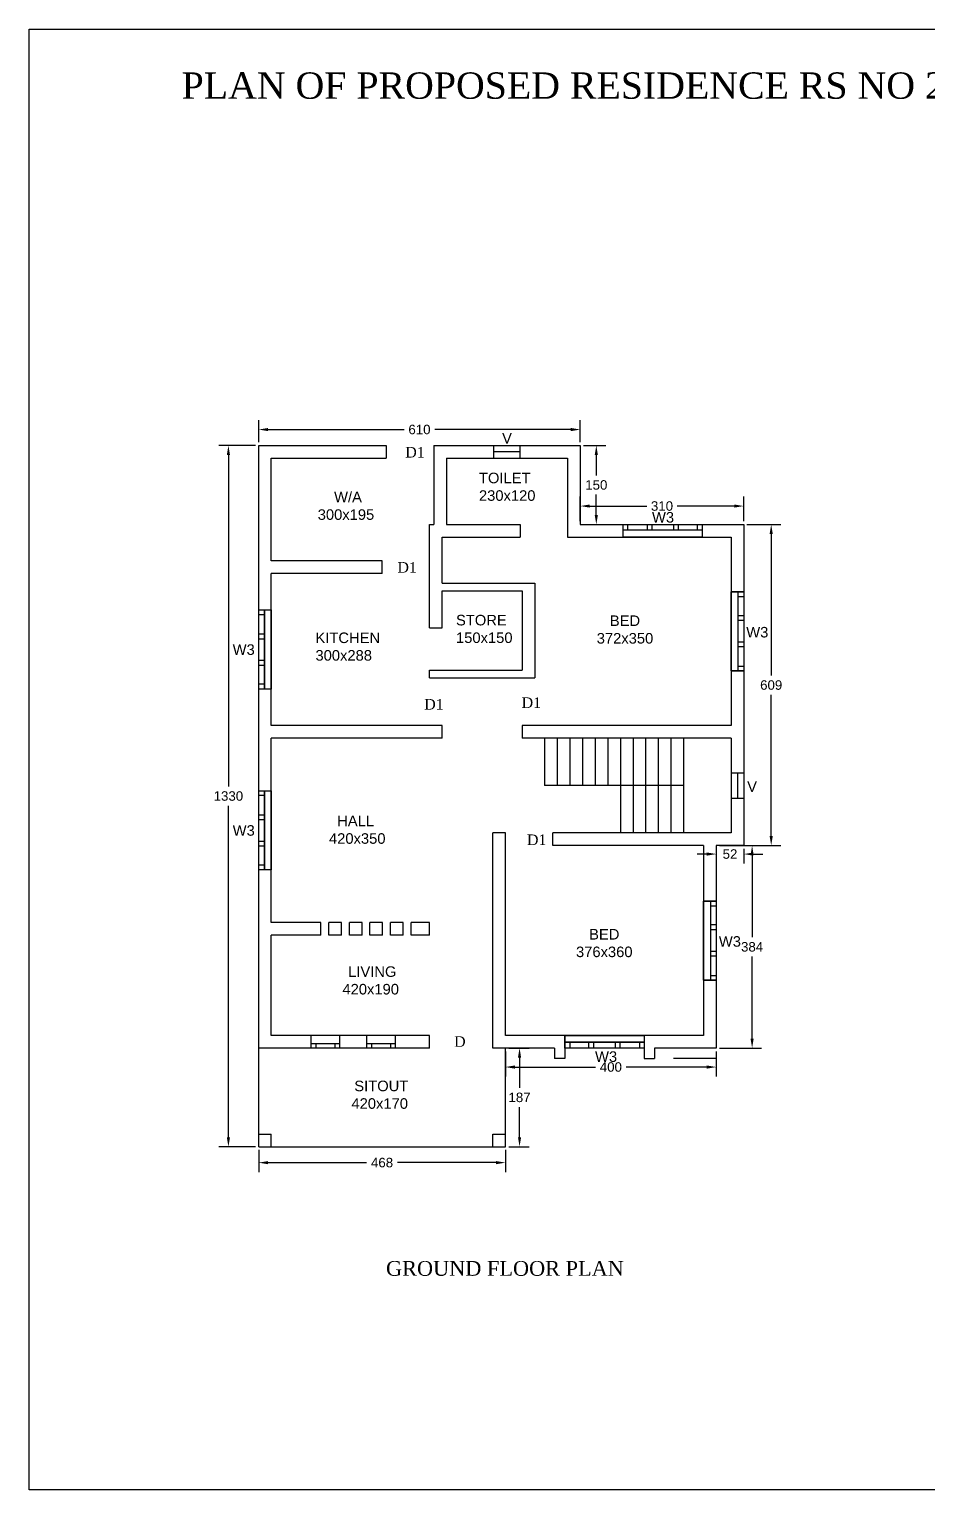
# Model space of a CAD drawing. Header units: inches. Extents: x -2903 to 3367, y -161 to 1064.
# Drawn here: x -230.15 to -213.1, y 782 to 809.7 of the extents above; entities that cross this region are included whole.
import ezdxf

# ---------------------------------------------------------------- set-up
doc = ezdxf.new("R2010")
doc.units = ezdxf.units.IN
doc.header["$MEASUREMENT"] = 0
doc.layers.add('--plan', color=7, linetype='Continuous')
doc.styles.add('SA', font='times.ttf')
doc.styles.get("Standard").update_dxf_attribs({"font": 'arial.ttf'})
doc.dimstyles.get("Standard").update_dxf_attribs({"dimtxt": 0.18, "dimasz": 0.18, "dimexe": 0.18, "dimexo": 0.0625, "dimgap": 0.09, "dimtad": 0, "dimtih": 1, "dimtoh": 1, "dimdec": 0, "dimlfac": 100, "dimzin": 0, "dimdsep": 46, "dimtxsty": 'Standard', "dimcen": 0.09, "dimadec": 0, "dimazin": 0, "dimtfac": 1, "dimtdec": 0, "dimtofl": 0, "dimtmove": 0, "dimatfit": 3, "dimfxl": 1, "dimtolj": 1, "dimtzin": 0, "dimarcsym": 0})

# ---------------------------------------------------------------- blocks, each defined once
blk = doc.blocks.new('*D160')
at = {"color": 0, "lineweight": -2, "transparency": 16777216}
for p, q in [((-225.857, 801.809), (-226.548, 801.809)), ((-226.368, 801.629), (-226.368, 795.341)), ((-226.368, 788.689), (-226.368, 794.977)), ((-225.857, 788.509), (-226.548, 788.509))]:
    blk.add_line(p, q, dxfattribs=at)
at = {"color": 0, "transparency": 16777216}
for points in [[(-226.398, 801.629), (-226.338, 801.629), (-226.368, 801.809)], [(-226.398, 788.689), (-226.338, 788.689), (-226.368, 788.509)]]:
    blk.add_solid(points, dxfattribs=at)
at = {"layer": 'Defpoints', "color": 0, "transparency": 16777216}
for p in [(-225.794, 801.809), (-226.368, 788.509), (-225.794, 788.509)]:
    blk.add_point(p, dxfattribs=at)
at = {"color": 0, "transparency": 16777216, "insert": (-226.368, 795.159), "char_height": 0.18, "attachment_point": 5}
blk.add_mtext('\\A1;1330', dxfattribs=at)
blk = doc.blocks.new('*D161')
at = {"color": 0, "lineweight": -2, "transparency": 16777216}
for p, q in [((-225.794, 801.872), (-225.794, 802.29)), ((-219.694, 801.872), (-219.694, 802.29)), ((-225.614, 802.11), (-223.033, 802.11)), ((-219.874, 802.11), (-222.455, 802.11))]:
    blk.add_line(p, q, dxfattribs=at)
at = {"color": 0, "transparency": 16777216}
for points in [[(-225.614, 802.14), (-225.614, 802.08), (-225.794, 802.11)], [(-219.874, 802.14), (-219.874, 802.08), (-219.694, 802.11)]]:
    blk.add_solid(points, dxfattribs=at)
at = {"layer": 'Defpoints', "color": 0, "transparency": 16777216}
for p in [(-219.694, 802.11), (-225.794, 801.809), (-219.694, 801.809)]:
    blk.add_point(p, dxfattribs=at)
at = {"color": 0, "transparency": 16777216, "insert": (-222.744, 802.11), "char_height": 0.18, "attachment_point": 5}
blk.add_mtext('\\A1;610', dxfattribs=at)
blk = doc.blocks.new('*D162')
at = {"color": 0, "lineweight": -2, "transparency": 16777216}
for p, q in [((-219.632, 801.809), (-219.21, 801.809)), ((-219.39, 801.629), (-219.39, 801.241)), ((-219.39, 800.489), (-219.39, 800.877)), ((-219.632, 800.309), (-219.21, 800.309))]:
    blk.add_line(p, q, dxfattribs=at)
at = {"color": 0, "transparency": 16777216}
for points in [[(-219.42, 801.629), (-219.36, 801.629), (-219.39, 801.809)], [(-219.42, 800.489), (-219.36, 800.489), (-219.39, 800.309)]]:
    blk.add_solid(points, dxfattribs=at)
at = {"layer": 'Defpoints', "color": 0, "transparency": 16777216}
for p in [(-219.694, 801.809), (-219.694, 800.309), (-219.39, 800.309)]:
    blk.add_point(p, dxfattribs=at)
at = {"color": 0, "transparency": 16777216, "insert": (-219.39, 801.059), "char_height": 0.18, "attachment_point": 5}
blk.add_mtext('\\A1;150', dxfattribs=at)
blk = doc.blocks.new('*D163')
at = {"color": 0, "lineweight": -2, "transparency": 16777216}
for p, q in [((-219.694, 800.372), (-219.694, 800.839)), ((-216.594, 800.372), (-216.594, 800.839)), ((-219.514, 800.659), (-218.433, 800.659)), ((-216.774, 800.659), (-217.856, 800.659))]:
    blk.add_line(p, q, dxfattribs=at)
at = {"color": 0, "transparency": 16777216}
for points in [[(-219.514, 800.689), (-219.514, 800.629), (-219.694, 800.659)], [(-216.774, 800.689), (-216.774, 800.629), (-216.594, 800.659)]]:
    blk.add_solid(points, dxfattribs=at)
at = {"layer": 'Defpoints', "color": 0, "transparency": 16777216}
for p in [(-216.594, 800.659), (-219.694, 800.309), (-216.594, 800.309)]:
    blk.add_point(p, dxfattribs=at)
at = {"color": 0, "transparency": 16777216, "insert": (-218.144, 800.659), "char_height": 0.18, "attachment_point": 5}
blk.add_mtext('\\A1;310', dxfattribs=at)
blk = doc.blocks.new('*D164')
at = {"color": 0, "lineweight": -2, "transparency": 16777216}
for p, q in [((-216.532, 800.309), (-215.893, 800.309)), ((-216.073, 800.129), (-216.073, 797.446)), ((-216.073, 794.399), (-216.073, 797.082)), ((-216.532, 794.219), (-215.893, 794.219))]:
    blk.add_line(p, q, dxfattribs=at)
at = {"color": 0, "transparency": 16777216}
for points in [[(-216.103, 800.129), (-216.043, 800.129), (-216.073, 800.309)], [(-216.103, 794.399), (-216.043, 794.399), (-216.073, 794.219)]]:
    blk.add_solid(points, dxfattribs=at)
at = {"layer": 'Defpoints', "color": 0, "transparency": 16777216}
for p in [(-216.594, 800.309), (-216.594, 794.219), (-216.073, 794.219)]:
    blk.add_point(p, dxfattribs=at)
at = {"color": 0, "transparency": 16777216, "insert": (-216.073, 797.264), "char_height": 0.18, "attachment_point": 5}
blk.add_mtext('\\A1;609', dxfattribs=at)
blk = doc.blocks.new('*D165')
at = {"color": 0, "lineweight": -2, "transparency": 16777216}
for p, q in [((-217.294, 794.059), (-217.474, 794.059)), ((-217.114, 794.157), (-217.114, 793.879)), ((-216.594, 794.157), (-216.594, 793.879)), ((-216.414, 794.059), (-216.234, 794.059))]:
    blk.add_line(p, q, dxfattribs=at)
at = {"color": 0, "transparency": 16777216}
for points in [[(-217.294, 794.089), (-217.294, 794.029), (-217.114, 794.059)], [(-216.414, 794.089), (-216.414, 794.029), (-216.594, 794.059)]]:
    blk.add_solid(points, dxfattribs=at)
at = {"layer": 'Defpoints', "color": 0, "transparency": 16777216}
for p in [(-217.114, 794.219), (-216.594, 794.219), (-217.114, 794.059)]:
    blk.add_point(p, dxfattribs=at)
at = {"color": 0, "transparency": 16777216, "insert": (-216.854, 794.059), "char_height": 0.18, "attachment_point": 5}
blk.add_mtext('\\A1;52', dxfattribs=at)
blk = doc.blocks.new('*D166')
at = {"color": 0, "lineweight": -2, "transparency": 16777216}
for p, q in [((-217.052, 794.219), (-216.255, 794.219)), ((-216.435, 794.039), (-216.435, 792.481)), ((-216.435, 790.559), (-216.435, 792.117)), ((-217.052, 790.379), (-216.255, 790.379))]:
    blk.add_line(p, q, dxfattribs=at)
at = {"color": 0, "transparency": 16777216}
for points in [[(-216.465, 794.039), (-216.405, 794.039), (-216.435, 794.219)], [(-216.465, 790.559), (-216.405, 790.559), (-216.435, 790.379)]]:
    blk.add_solid(points, dxfattribs=at)
at = {"layer": 'Defpoints', "color": 0, "transparency": 16777216}
for p in [(-217.114, 794.219), (-217.114, 790.379), (-216.435, 790.379)]:
    blk.add_point(p, dxfattribs=at)
at = {"color": 0, "transparency": 16777216, "insert": (-216.435, 792.299), "char_height": 0.18, "attachment_point": 5}
blk.add_mtext('\\A1;384', dxfattribs=at)
blk = doc.blocks.new('*D167')
at = {"color": 0, "lineweight": -2, "transparency": 16777216}
for p, q in [((-221.114, 790.317), (-221.114, 789.84)), ((-217.114, 790.317), (-217.114, 789.84)), ((-220.934, 790.02), (-219.407, 790.02)), ((-217.294, 790.02), (-218.822, 790.02))]:
    blk.add_line(p, q, dxfattribs=at)
at = {"color": 0, "transparency": 16777216}
for points in [[(-220.934, 790.05), (-220.934, 789.99), (-221.114, 790.02)], [(-217.294, 790.05), (-217.294, 789.99), (-217.114, 790.02)]]:
    blk.add_solid(points, dxfattribs=at)
at = {"layer": 'Defpoints', "color": 0, "transparency": 16777216}
for p in [(-221.114, 790.379), (-217.114, 790.379), (-221.114, 790.02)]:
    blk.add_point(p, dxfattribs=at)
at = {"color": 0, "transparency": 16777216, "insert": (-219.114, 790.02), "char_height": 0.18, "attachment_point": 5}
blk.add_mtext('\\A1;400', dxfattribs=at)
blk = doc.blocks.new('*D168')
at = {"color": 0, "lineweight": -2, "transparency": 16777216}
for p, q in [((-221.052, 790.379), (-220.666, 790.379)), ((-220.846, 790.199), (-220.846, 789.626)), ((-220.846, 788.689), (-220.846, 789.262)), ((-221.052, 788.509), (-220.666, 788.509))]:
    blk.add_line(p, q, dxfattribs=at)
at = {"color": 0, "transparency": 16777216}
for points in [[(-220.876, 790.199), (-220.816, 790.199), (-220.846, 790.379)], [(-220.876, 788.689), (-220.816, 788.689), (-220.846, 788.509)]]:
    blk.add_solid(points, dxfattribs=at)
at = {"layer": 'Defpoints', "color": 0, "transparency": 16777216}
for p in [(-221.114, 790.379), (-221.114, 788.509), (-220.846, 788.509)]:
    blk.add_point(p, dxfattribs=at)
at = {"color": 0, "transparency": 16777216, "insert": (-220.846, 789.444), "char_height": 0.18, "attachment_point": 5}
blk.add_mtext('\\A1;187', dxfattribs=at)
blk = doc.blocks.new('*D159')
at = {"color": 0, "lineweight": -2, "transparency": 16777216}
for p, q in [((-225.794, 788.447), (-225.794, 788.027)), ((-221.114, 788.447), (-221.114, 788.027)), ((-225.614, 788.207), (-223.747, 788.207)), ((-221.294, 788.207), (-223.162, 788.207))]:
    blk.add_line(p, q, dxfattribs=at)
at = {"color": 0, "transparency": 16777216}
for points in [[(-225.614, 788.237), (-225.614, 788.177), (-225.794, 788.207)], [(-221.294, 788.237), (-221.294, 788.177), (-221.114, 788.207)]]:
    blk.add_solid(points, dxfattribs=at)
at = {"layer": 'Defpoints', "color": 0, "transparency": 16777216}
for p in [(-225.794, 788.509), (-221.114, 788.509), (-221.114, 788.207)]:
    blk.add_point(p, dxfattribs=at)
at = {"color": 0, "transparency": 16777216, "insert": (-223.454, 788.207), "char_height": 0.18, "attachment_point": 5}
blk.add_mtext('\\A1;468', dxfattribs=at)

msp = doc.modelspace()

# ---------------------------------------------------------------- linework, layer by layer
at = {"layer": '--plan', "ltscale": 0.1}
for p, q in [((-218.88, 800.069), (-218.88, 800.309)), ((-218.88, 800.069), (-218.88, 800.289)), ((-218.79, 800.199), (-218.79, 800.309)), ((-218.79, 800.199), (-218.79, 800.289)), ((-218.425, 800.309), (-218.425, 800.199)), ((-218.425, 800.289), (-218.425, 800.199)), ((-218.335, 800.309), (-218.335, 800.199)), ((-218.335, 800.289), (-218.335, 800.199)), ((-217.925, 800.309), (-217.925, 800.199)), ((-217.925, 800.289), (-217.925, 800.199)), ((-217.835, 800.309), (-217.835, 800.199)), ((-217.835, 800.289), (-217.835, 800.199)), ((-217.47, 800.199), (-217.47, 800.309)), ((-217.38, 800.309), (-217.38, 800.069)), ((-217.38, 800.199), (-218.88, 800.199)), ((-217.38, 800.069), (-218.88, 800.069)), ((-216.834, 799.034), (-216.834, 797.534)), ((-216.594, 799.034), (-216.834, 799.034)), ((-216.704, 799.034), (-216.704, 797.534)), ((-216.704, 798.944), (-216.594, 798.944)), ((-225.794, 798.689), (-225.554, 798.689)), ((-225.684, 798.599), (-225.794, 798.599)), ((-225.684, 798.689), (-225.684, 797.189)), ((-225.554, 798.689), (-225.554, 797.189)), ((-216.614, 798.579), (-216.704, 798.579)), ((-216.594, 798.579), (-216.704, 798.579)), ((-216.614, 798.489), (-216.704, 798.489)), ((-216.594, 798.489), (-216.704, 798.489)), ((-225.794, 798.234), (-225.684, 798.234)), ((-225.794, 798.234), (-225.684, 798.234)), ((-225.794, 798.144), (-225.684, 798.144)), ((-225.774, 798.144), (-225.684, 798.144)), ((-216.614, 798.079), (-216.704, 798.079)), ((-216.594, 798.079), (-216.704, 798.079)), ((-216.614, 797.989), (-216.704, 797.989)), ((-216.594, 797.989), (-216.704, 797.989)), ((-225.794, 797.734), (-225.684, 797.734)), ((-225.794, 797.644), (-225.684, 797.644)), ((-225.774, 797.734), (-225.684, 797.734)), ((-225.774, 797.644), (-225.684, 797.644)), ((-216.834, 797.534), (-216.614, 797.534)), ((-216.834, 797.534), (-216.594, 797.534)), ((-216.704, 797.624), (-216.614, 797.624)), ((-216.704, 797.624), (-216.594, 797.624)), ((-225.684, 797.279), (-225.794, 797.279)), ((-225.684, 797.279), (-225.774, 797.279)), ((-225.554, 797.189), (-225.794, 797.189)), ((-225.554, 797.189), (-225.774, 797.189)), ((-225.794, 795.259), (-225.554, 795.259)), ((-225.684, 795.169), (-225.794, 795.169)), ((-225.684, 795.259), (-225.684, 793.759)), ((-225.554, 795.259), (-225.554, 793.759)), ((-225.794, 794.804), (-225.684, 794.804)), ((-225.794, 794.804), (-225.684, 794.804)), ((-225.794, 794.714), (-225.684, 794.714)), ((-225.774, 794.714), (-225.684, 794.714)), ((-225.794, 794.304), (-225.684, 794.304)), ((-225.794, 794.214), (-225.684, 794.214)), ((-225.774, 794.304), (-225.684, 794.304)), ((-225.774, 794.214), (-225.684, 794.214)), ((-225.684, 793.849), (-225.794, 793.849)), ((-225.554, 793.759), (-225.794, 793.759)), ((-225.684, 793.849), (-225.774, 793.849)), ((-225.554, 793.759), (-225.774, 793.759)), ((-217.354, 793.169), (-217.354, 791.669)), ((-217.114, 793.169), (-217.354, 793.169)), ((-217.224, 793.169), (-217.224, 791.669)), ((-217.224, 793.079), (-217.114, 793.079)), ((-217.134, 792.714), (-217.224, 792.714)), ((-217.114, 792.714), (-217.224, 792.714)), ((-217.134, 792.624), (-217.224, 792.624)), ((-217.114, 792.624), (-217.224, 792.624)), ((-217.134, 792.214), (-217.224, 792.214)), ((-217.114, 792.214), (-217.224, 792.214)), ((-217.134, 792.124), (-217.224, 792.124)), ((-217.114, 792.124), (-217.224, 792.124)), ((-217.354, 791.669), (-217.134, 791.669)), ((-217.354, 791.669), (-217.114, 791.669)), ((-217.224, 791.759), (-217.134, 791.759)), ((-217.224, 791.759), (-217.114, 791.759)), ((-224.798, 790.379), (-224.798, 790.619)), ((-224.253, 790.379), (-224.253, 790.619)), ((-224.253, 790.379), (-224.253, 790.619)), ((-223.745, 790.379), (-223.745, 790.619)), ((-223.2, 790.379), (-223.2, 790.619)), ((-223.2, 790.379), (-223.2, 790.619)), ((-219.984, 790.619), (-218.484, 790.619)), ((-219.984, 790.379), (-219.984, 790.619)), ((-218.484, 790.619), (-218.484, 790.399)), ((-218.484, 790.619), (-218.484, 790.379)), ((-224.798, 790.469), (-224.253, 790.469)), ((-224.708, 790.469), (-224.708, 790.379)), ((-224.343, 790.379), (-224.343, 790.469)), ((-224.343, 790.379), (-224.343, 790.469)), ((-223.745, 790.469), (-223.2, 790.469)), ((-223.655, 790.469), (-223.655, 790.379)), ((-223.29, 790.379), (-223.29, 790.469)), ((-223.29, 790.379), (-223.29, 790.469)), ((-219.984, 790.489), (-218.484, 790.489)), ((-219.894, 790.489), (-219.894, 790.379)), ((-219.529, 790.379), (-219.529, 790.489)), ((-219.529, 790.379), (-219.529, 790.489)), ((-219.439, 790.399), (-219.439, 790.489)), ((-219.439, 790.379), (-219.439, 790.489)), ((-219.029, 790.399), (-219.029, 790.489)), ((-219.029, 790.379), (-219.029, 790.489)), ((-218.939, 790.399), (-218.939, 790.489)), ((-218.939, 790.379), (-218.939, 790.489)), ((-218.574, 790.489), (-218.574, 790.399)), ((-218.574, 790.489), (-218.574, 790.379))]:
    msp.add_line(p, q, dxfattribs=at)
for p, q in [((-225.794, 788.509), (-225.794, 801.809)), ((-225.794, 801.809), (-223.374, 801.809)), ((-223.374, 801.809), (-223.374, 801.569)), ((-222.474, 801.809), (-219.694, 801.809)), ((-222.474, 801.809), (-222.474, 800.309)), ((-221.334, 801.569), (-221.334, 801.809)), ((-220.834, 801.689), (-221.334, 801.689)), ((-220.834, 801.569), (-220.834, 801.809)), ((-219.694, 801.809), (-219.694, 800.309)), ((-225.554, 799.619), (-225.554, 801.569)), ((-225.554, 801.569), (-223.374, 801.569)), ((-222.234, 801.569), (-219.934, 801.569)), ((-222.234, 801.569), (-222.234, 800.309)), ((-219.934, 801.569), (-219.934, 800.069)), ((-222.554, 798.349), (-222.554, 800.309)), ((-222.554, 800.309), (-222.474, 800.309)), ((-222.234, 800.309), (-220.834, 800.309)), ((-220.834, 800.309), (-220.834, 800.069)), ((-219.694, 800.309), (-216.594, 800.309)), ((-216.594, 800.309), (-216.594, 794.219)), ((-222.314, 799.199), (-222.314, 800.069)), ((-222.314, 800.069), (-220.834, 800.069)), ((-219.934, 800.069), (-216.834, 800.069)), ((-216.834, 800.069), (-216.834, 796.499)), ((-223.454, 799.619), (-225.554, 799.619)), ((-223.454, 799.379), (-223.454, 799.619)), ((-225.554, 796.499), (-225.554, 799.379)), ((-223.454, 799.379), (-225.554, 799.379)), ((-222.314, 799.199), (-220.554, 799.199)), ((-220.554, 799.199), (-220.554, 797.399)), ((-222.314, 798.349), (-222.314, 799.049)), ((-222.314, 799.049), (-220.794, 799.049)), ((-220.794, 799.049), (-220.794, 797.549)), ((-222.554, 798.349), (-222.314, 798.349)), ((-222.554, 797.399), (-222.554, 797.549)), ((-222.554, 797.549), (-220.794, 797.549)), ((-222.554, 797.399), (-220.554, 797.399)), ((-222.314, 796.499), (-225.554, 796.499)), ((-222.314, 796.259), (-222.314, 796.499)), ((-220.794, 796.499), (-220.794, 796.259)), ((-216.834, 796.499), (-220.794, 796.499)), ((-225.554, 792.759), (-225.554, 796.259)), ((-222.314, 796.259), (-225.554, 796.259)), ((-216.834, 796.259), (-220.794, 796.259)), ((-220.374, 796.259), (-220.374, 795.359)), ((-220.134, 796.259), (-220.134, 795.359)), ((-219.894, 796.259), (-219.894, 795.359)), ((-219.654, 796.259), (-219.654, 795.359)), ((-219.414, 796.259), (-219.414, 795.359)), ((-219.174, 796.259), (-219.174, 795.359)), ((-218.934, 796.259), (-218.934, 794.459)), ((-218.694, 796.259), (-218.694, 794.459)), ((-218.454, 796.259), (-218.454, 794.459)), ((-218.214, 796.259), (-218.214, 794.459)), ((-217.974, 796.259), (-217.974, 794.459)), ((-217.734, 796.259), (-217.734, 794.459)), ((-216.834, 796.259), (-216.834, 794.459)), ((-216.834, 795.599), (-216.594, 795.599)), ((-216.714, 795.599), (-216.714, 795.119)), ((-217.734, 795.359), (-220.374, 795.359)), ((-216.834, 795.119), (-216.594, 795.119)), ((-221.354, 790.379), (-221.354, 794.459)), ((-221.114, 794.459), (-221.354, 794.459)), ((-221.114, 790.619), (-221.114, 794.459)), ((-220.214, 794.219), (-220.214, 794.459)), ((-216.834, 794.459), (-220.214, 794.459)), ((-217.354, 794.219), (-220.214, 794.219)), ((-217.354, 794.219), (-217.354, 790.619)), ((-216.594, 794.219), (-217.114, 794.219)), ((-217.114, 794.219), (-217.114, 790.379)), ((-224.614, 792.759), (-225.554, 792.759)), ((-225.554, 790.619), (-225.554, 792.519)), ((-224.614, 792.519), (-225.554, 792.519)), ((-224.614, 792.519), (-224.614, 792.759)), ((-224.464, 792.519), (-224.464, 792.759)), ((-224.224, 792.759), (-224.464, 792.759)), ((-224.224, 792.519), (-224.464, 792.519)), ((-224.224, 792.519), (-224.224, 792.759)), ((-224.074, 792.519), (-224.074, 792.759)), ((-223.834, 792.759), (-224.074, 792.759)), ((-223.834, 792.519), (-224.074, 792.519)), ((-223.834, 792.519), (-223.834, 792.759)), ((-223.684, 792.519), (-223.684, 792.759)), ((-223.444, 792.759), (-223.684, 792.759)), ((-223.444, 792.519), (-223.684, 792.519)), ((-223.444, 792.519), (-223.444, 792.759)), ((-223.294, 792.519), (-223.294, 792.759)), ((-223.054, 792.759), (-223.294, 792.759)), ((-223.054, 792.519), (-223.294, 792.519)), ((-223.054, 792.519), (-223.054, 792.759)), ((-222.904, 792.519), (-222.904, 792.759)), ((-222.554, 792.759), (-222.904, 792.759)), ((-222.554, 792.519), (-222.904, 792.519)), ((-222.554, 792.519), (-222.554, 792.759)), ((-222.554, 790.619), (-225.554, 790.619)), ((-222.554, 790.379), (-222.554, 790.619)), ((-217.354, 790.619), (-221.114, 790.619)), ((-219.984, 790.619), (-219.984, 790.179)), ((-218.484, 790.619), (-218.484, 790.179)), ((-222.554, 790.379), (-225.794, 790.379)), ((-220.184, 790.379), (-221.354, 790.379)), ((-221.114, 788.509), (-221.114, 790.379)), ((-220.184, 790.379), (-220.184, 790.179)), ((-218.484, 790.379), (-219.984, 790.379)), ((-217.114, 790.379), (-218.284, 790.379)), ((-218.284, 790.379), (-218.284, 790.179)), ((-219.984, 790.179), (-220.184, 790.179)), ((-218.484, 790.179), (-218.284, 790.179)), ((-217.114, 790.179), (-217.927, 790.179)), ((-225.794, 788.749), (-225.554, 788.749)), ((-225.554, 788.509), (-225.554, 788.749)), ((-221.354, 788.749), (-221.114, 788.749)), ((-221.354, 788.509), (-221.354, 788.749)), ((-225.794, 788.509), (-221.114, 788.509))]:
    msp.add_line(p, q)
msp.add_lwpolyline([(-190.146, 809.703), (-190.146, 782.003), (-230.146, 782.003), (-230.146, 809.703)], close=True)
for points in [[(-216.834, 799.034), (-216.594, 799.034), (-216.594, 797.534), (-216.834, 797.534), (-216.834, 799.034)], [(-225.554, 797.189), (-225.794, 797.189), (-225.794, 798.689), (-225.554, 798.689), (-225.554, 797.189), (-225.684, 797.189), (-225.684, 798.689), (-225.684, 798.599), (-225.794, 798.599)], [(-225.554, 793.759), (-225.794, 793.759), (-225.794, 795.259), (-225.554, 795.259), (-225.554, 793.759), (-225.684, 793.759), (-225.684, 795.259), (-225.684, 795.169), (-225.794, 795.169)], [(-217.354, 793.169), (-217.114, 793.169), (-217.114, 791.669), (-217.354, 791.669), (-217.354, 793.169)], [(-218.484, 790.619), (-218.484, 790.379), (-219.984, 790.379), (-219.984, 790.619), (-218.484, 790.619), (-218.484, 790.489), (-219.984, 790.489), (-219.894, 790.489), (-219.894, 790.379)]]:
    msp.add_lwpolyline(points)

# ---------------------------------------------------------------- texts
at = {"layer": '--plan', "ltscale": 0.1, "attachment_point": 1, "style": 'SA'}
for s, insert, char_height, width in [('D1', (-223.013, 801.78), 0.2, 0.23555), ('D1', (-223.162, 799.597), 0.2, 0.23555), ('D1', (-222.654, 797), 0.2, 0.23555), ('D1', (-220.806, 797.031), 0.2, 0.23555), ('D1', (-220.705, 794.431), 0.2, 0.23555), ('D', (-222.087, 790.604), 0.2, 0.23555), ('GROUND FLOOR PLAN', (-223.379, 786.341), 0.28, 17.51749)]:
    msp.add_mtext(s, dxfattribs=dict(at, insert=insert, char_height=char_height, width=width))
at = {"color": 6, "insert": (-227.444, 808.884), "char_height": 0.5, "width": 140.24854, "attachment_point": 1, "style": 'SA'}
msp.add_mtext('\\A1;{\\C256; PLAN OF PROPOSED RESIDENCE RS NO 211/1 AT EDAYUR PANCHAYATH}', dxfattribs=at)
at = {"char_height": 0.2, "width": 1.42076, "attachment_point": 1}
for s, insert in [('V', (-221.177, 802.045)), ('W3', (-218.334, 800.546)), ('W3', (-216.546, 798.367)), ('W3', (-226.287, 798.037)), ('V', (-216.529, 795.438)), ('W3', (-226.287, 794.607)), ('W3', (-217.066, 792.502)), ('W3', (-219.414, 790.318))]:
    msp.add_mtext(s, dxfattribs=dict(at, insert=insert))
at = {"char_height": 0.2, "attachment_point": 1}
for s, insert in [('TOILET    230x120', (-221.616, 801.292)), ('    W/A    300x195', (-224.674, 800.931)), ('STORE    150x150', (-222.051, 798.596)), ('\\pxqc;BED\\P372x350', (-219.645, 798.585)), ('KITCHEN\\P300x288', (-224.717, 798.261)), ('     HALL\\P   420x350', (-224.693, 794.788)), ('\\pxqc;BED\\P376x360', (-220.038, 792.638)), ('\\pxqc;LIVING\\P\\pq*;   420x190', (-224.438, 791.93)), ('\\pxqc;SITOUT\\P\\pq*;   420x170', (-224.267, 789.762))]:
    msp.add_mtext_dynamic_manual_height_columns(s, width=1.59803, gutter_width=1, heights=[0], dxfattribs=dict(at, insert=insert))

# ---------------------------------------------------------------- dimensions: what is measured, and where the dimension line sits
for base, p1, p2, picture, middle in [((-219.694, 802.11), (-225.794, 801.809), (-219.694, 801.809), '*D161', (-222.744, 802.11)), ((-216.594, 800.659), (-219.694, 800.309), (-216.594, 800.309), '*D163', (-218.144, 800.659)), ((-217.114, 794.059), (-216.594, 794.219), (-217.114, 794.219), '*D165', (-216.854, 794.059)), ((-221.114, 790.02), (-217.114, 790.379), (-221.114, 790.379), '*D167', (-219.114, 790.02)), ((-221.114, 788.207), (-225.794, 788.509), (-221.114, 788.509), '*D159', (-223.454, 788.207))]:
    dim = msp.add_linear_dim(base=base, p1=p1, p2=p2, dimstyle='Standard')
    dim.commit()
    dim.dimension.update_dxf_attribs({"geometry": picture, "text_midpoint": middle})
for base, p1, p2, picture, middle in [((-226.368, 788.509), (-225.794, 801.809), (-225.794, 788.509), '*D160', (-226.368, 795.159)), ((-219.39, 800.309), (-219.694, 801.809), (-219.694, 800.309), '*D162', (-219.39, 801.059)), ((-216.073, 794.219), (-216.594, 800.309), (-216.594, 794.219), '*D164', (-216.073, 797.264)), ((-216.435, 790.379), (-217.114, 794.219), (-217.114, 790.379), '*D166', (-216.435, 792.299)), ((-220.846, 788.509), (-221.114, 790.379), (-221.114, 788.509), '*D168', (-220.846, 789.444))]:
    dim = msp.add_linear_dim(base=base, p1=p1, p2=p2, angle=90, dimstyle='Standard')
    dim.commit()
    dim.dimension.update_dxf_attribs({"geometry": picture, "text_midpoint": middle})

doc.saveas('drawing.dxf')
